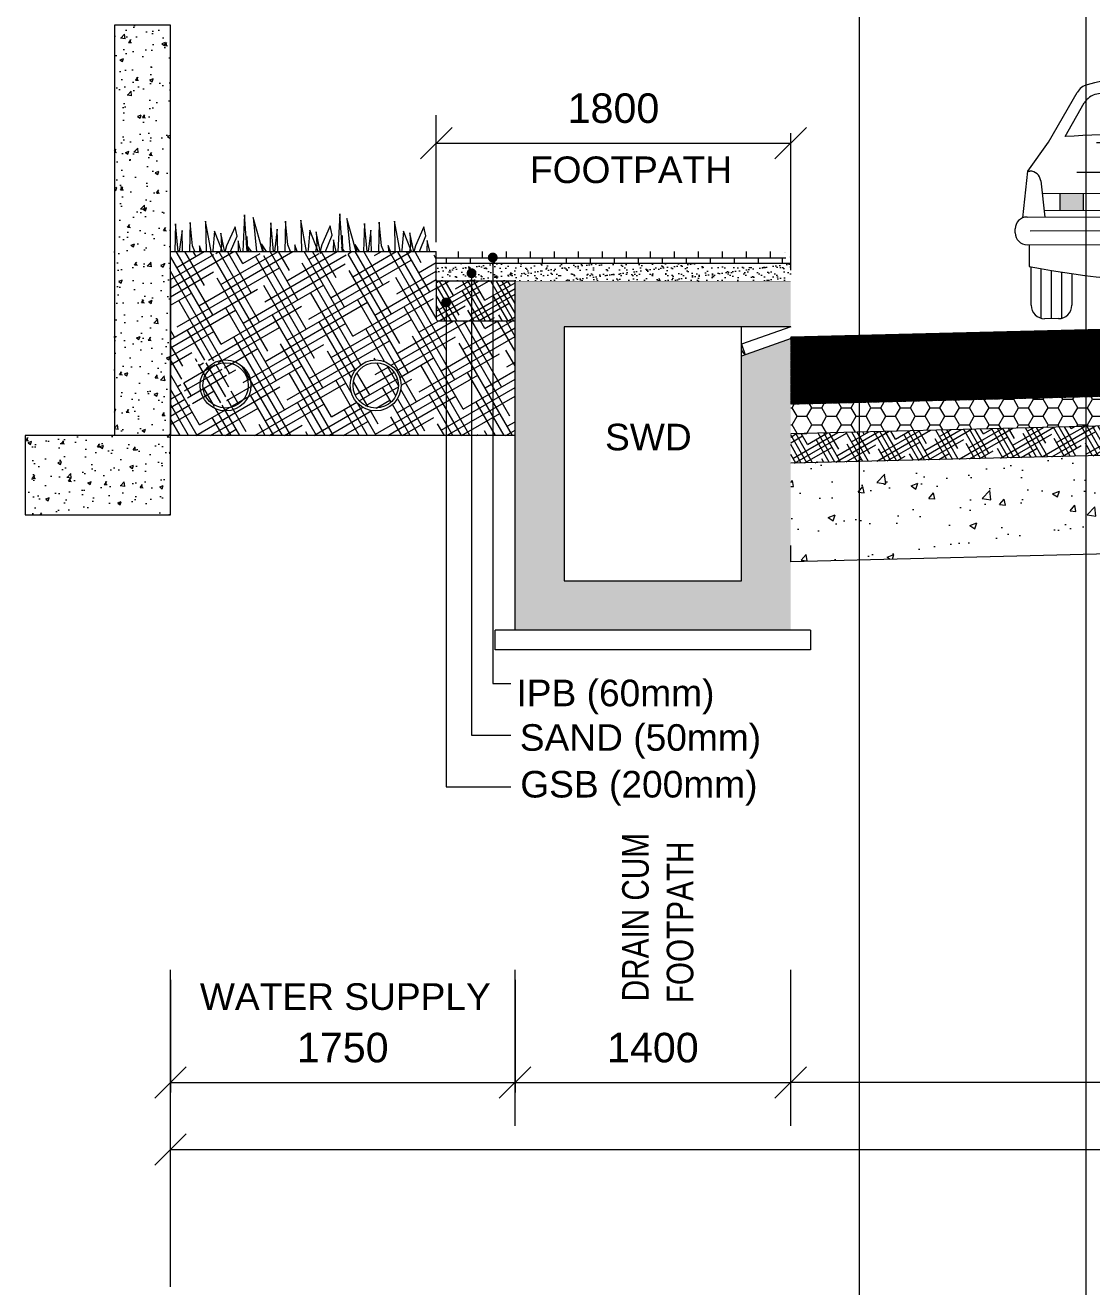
# Model space of a CAD drawing. Header units: inches. Extents: x 1863003 to 1881330, y 133141 to 515800.
# Drawn here: x 1865005 to 1870421, y 314156 to 320564 of the extents above; entities that cross this region are included whole.
import ezdxf

# ---------------------------------------------------------------- set-up
doc = ezdxf.new("R2010")
doc.units = ezdxf.units.IN
doc.header["$MEASUREMENT"] = 0
doc.layers.get('0').update_dxf_attribs({"color": 4, "linetype": 'ELEC_LINE', "lineweight": 13})
doc.layers.get('Defpoints').update_dxf_attribs({"lineweight": 13})
for name, color, linetype, lineweight in [('DIM', 7, 'Continuous', 13), ('DIMEN', 7, 'Continuous', 13), ('HATCH', 252, 'Continuous', 13)]:
    doc.layers.add(name, color=color, linetype=linetype, lineweight=lineweight)
doc.styles.add('ARIAL', font='arial.ttf')
doc.styles.get("Standard").update_dxf_attribs({"font": 'romans.shx'})
doc.linetypes.add('ELEC_LINE', pattern='A,12.7,-5.08,["EL",Standard,S=2.54,R=0,X=-2.54,Y=-1.27],-5.08', length=22.86)
doc.dimstyles.get("Standard").update_dxf_attribs({"dimtxt": 180, "dimasz": 160, "dimexe": 50, "dimexo": 50, "dimgap": 100, "dimtad": 1, "dimdec": 0, "dimzin": 0, "dimdsep": 46, "dimtxsty": 'ARIAL', "dimcen": 0.09, "dimclrd": 256, "dimclre": 256, "dimclrt": 256, "dimadec": 0, "dimazin": 0, "dimtm": 1e-09, "dimtfac": 1, "dimtdec": 0, "dimtofl": 0, "dimtmove": 0, "dimatfit": 3, "dimfxl": 0, "dimtolj": 1, "dimtzin": 0, "dimlwd": 9, "dimlwe": -1, "dimarcsym": 0})

# ---------------------------------------------------------------- blocks, each defined once
blk = doc.blocks.new('ca')
at = {"color": 8}
for p, q in [((-28.87, 25.62), (-23.64, 34.63)), ((28.87, 25.62), (23.64, 34.63)), ((-25.85, 26.63), (-22.36, 32.7)), ((25.85, 26.63), (22.36, 32.7)), ((-32.64, 20.39), (-28.87, 25.62)), ((-11.87, 25.46), (-20.19, 25.46)), ((-11.87, 25.46), (-13.81, 12.06)), ((0, 26.33), (-11.87, 25.46)), ((0, 26.33), (11.87, 25.46)), ((0, 21.14), (0, 26.33)), ((11.87, 25.46), (13.81, 12.06)), ((11.87, 25.46), (20.19, 25.46)), ((32.64, 20.39), (28.87, 25.62)), ((0, 21.14), (-10.62, 21.14)), ((0, 21.14), (10.62, 21.14)), ((-33.58, 11.92), (-32.64, 20.39)), ((-32.64, 20.39), (-32.28, 20.39)), ((-30.3, 18.62), (-29.57, 12.06)), ((-12.64, 20.11), (-23.75, 20.11)), ((0, 19.41), (0, 12.06)), ((12.64, 20.11), (23.75, 20.11)), ((30.3, 18.62), (29.57, 12.06)), ((32.64, 20.39), (32.28, 20.39)), ((33.58, 11.92), (32.64, 20.39)), ((-30.05, 16.33), (0, 16.33)), ((-26.76, 13.26), (-26.76, 16.33)), ((-22.56, 13.26), (-22.56, 16.33)), ((-17.19, 13.26), (-17.19, 16.33)), ((30.05, 16.33), (0, 16.33)), ((17.19, 13.26), (17.19, 16.33)), ((22.56, 13.26), (22.56, 16.33)), ((26.76, 13.26), (26.76, 16.33)), ((-32.79, 12.06), (0, 12.06)), ((-29.71, 13.26), (0, 13.26)), ((29.71, 13.26), (0, 13.26)), ((32.79, 12.06), (0, 12.06)), ((-34.95, 9.21), (-34.95, 9.91)), ((-32.26, 9.56), (0, 9.56)), ((32.26, 9.56), (0, 9.56)), ((34.95, 9.21), (34.95, 9.91)), ((-32.79, 7.05), (0, 7.05)), ((-32.41, 7.05), (-32.41, 3.13)), ((32.79, 7.05), (0, 7.05)), ((32.41, 7.05), (32.41, 3.13)), ((-6.6, 1.76), (-6.6, 6.69)), ((-6.6, 6.69), (0, 6.69)), ((6.6, 6.69), (0, 6.69)), ((6.6, 1.76), (6.6, 6.69)), ((-32.09, -3.91), (-32.09, 3.06)), ((-30.28, -6.26), (-30.28, 2.73)), ((-28.4, -6.35), (-28.4, 2.4)), ((28.4, -6.35), (28.4, 2.4)), ((30.28, -6.26), (30.28, 2.73)), ((32.09, -3.91), (32.09, 3.06)), ((-26.52, -6.26), (-26.52, 2.09)), ((-24.71, 1.81), (-24.71, -3.91)), ((0, 1.76), (-6.6, 1.76)), ((0, 1.76), (6.6, 1.76)), ((24.71, 1.81), (24.71, -3.91)), ((26.52, -6.26), (26.52, 2.09)), ((-27.15, -6.35), (-29.66, -6.35)), ((27.15, -6.35), (29.66, -6.35))]:
    blk.add_line(p, q, dxfattribs=at)
for centre, radius, start, end in [((0, -51.16), 89.85, 90, 104.0557), ((0, -51.16), 89.85, 75.9443, 90), ((-21.11, 33.15), 2.93, 104.0557, 149.858), ((-19.5, 31.06), 3.3, 100.1965, 150.1888), ((0, -77.34), 113.45, 90, 100.1965), ((0, -77.34), 113.45, 79.8035, 90), ((19.5, 31.06), 3.3, 29.8112, 79.8035), ((21.11, 33.15), 2.93, 30.142, 75.9443), ((0, -444.78), 472.11, 90, 93.1382), ((0, -444.78), 472.11, 86.8618, 90), ((-32.28, 18.4), 1.99, 6.3627, 90), ((32.28, 18.4), 1.99, 90, 173.6373), ((-32.79, 9.91), 2.16, 90, 180), ((32.79, 9.91), 2.16, 0, 90), ((-32.79, 9.21), 2.16, 180, 270), ((32.79, 9.21), 2.16, 270, 0), ((0, 169.59), 169.59, 258.9833, 270), ((0, 169.59), 169.59, 270, 281.0167), ((-29.66, -3.91), 2.44, 180, 270), ((-27.15, -3.91), 2.44, 270, 0), ((27.15, -3.91), 2.44, 180, 270), ((29.66, -3.91), 2.44, 270, 0)]:
    blk.add_arc(centre, radius, start, end, dxfattribs=at)
for points in [[(-22.56, 13.26), (-22.56, 16.33), (-26.76, 13.26), (-26.76, 16.33)], [(22.56, 13.26), (22.56, 16.33), (26.76, 13.26), (26.76, 16.33)]]:
    blk.add_solid(points, dxfattribs=at)
blk = doc.blocks.new('_Oblique')
at = {"color": 0, "linetype": 'ByBlock', "lineweight": -2}
blk.add_line((-0.5, -0.5), (0.5, 0.5), dxfattribs=at)
blk = doc.blocks.new('*D135')
at = {"layer": 'Defpoints', "color": 0, "ltscale": 0.02}
for p in [(1868892.3, 315193.6), (1868892.3, 315193.6), (1875892.3, 315193.6)]:
    blk.add_point(p, dxfattribs=at)
at = {"layer": 'DIMEN', "lineweight": 9, "ltscale": 0.02}
blk.add_line((1875892.3, 315193.6), (1868892.3, 315193.6), dxfattribs=at)
at = {"layer": 'DIMEN', "lineweight": 9, "ltscale": 0.02, "xscale": 160, "yscale": 160, "zscale": 160, "rotation": 180}
blk.add_blockref('_Oblique', (1868892.3, 315193.6), dxfattribs=at)
at = {"layer": 'DIMEN', "lineweight": 9, "ltscale": 0.02, "xscale": 160, "yscale": 160, "zscale": 160}
blk.add_blockref('_Oblique', (1875892.3, 315193.6), dxfattribs=at)
at = {"layer": 'DIMEN', "ltscale": 0.02, "insert": (1872392.3, 315371.2), "char_height": 150, "attachment_point": 5, "style": 'ARIAL'}
blk.add_mtext('\\A1;7.0m CARRIAGEWAY', dxfattribs=at)
blk = doc.blocks.new('*D136')
at = {"layer": 'Defpoints', "color": 0, "ltscale": 0.02}
for p in [(1867492.3, 315193.6), (1868892.3, 315193.6), (1868892.3, 315193.6)]:
    blk.add_point(p, dxfattribs=at)
at = {"layer": 'DIMEN', "lineweight": 9, "ltscale": 0.02}
blk.add_line((1867492.3, 315193.6), (1868892.3, 315193.6), dxfattribs=at)
at = {"layer": 'DIMEN', "lineweight": 9, "ltscale": 0.02, "xscale": 160, "yscale": 160, "zscale": 160, "rotation": 180}
blk.add_blockref('_Oblique', (1867492.3, 315193.6), dxfattribs=at)
at = {"layer": 'DIMEN', "lineweight": 9, "ltscale": 0.02, "xscale": 160, "yscale": 160, "zscale": 160}
blk.add_blockref('_Oblique', (1868892.3, 315193.6), dxfattribs=at)
at = {"layer": 'DIMEN', "ltscale": 0.02, "insert": (1868192.3, 315370.2), "char_height": 150, "attachment_point": 5, "style": 'ARIAL'}
blk.add_mtext('\\A1;1400', dxfattribs=at)
blk = doc.blocks.new('*D137')
at = {"layer": 'Defpoints', "color": 0, "ltscale": 0.02}
for p in [(1879742.3, 314853.3), (1865742.3, 314675.7), (1879742.3, 314675.7)]:
    blk.add_point(p, dxfattribs=at)
at = {"layer": 'DIMEN', "ltscale": 0.02}
for p, q in [((1865742.3, 314725.7), (1865742.3, 314903.3)), ((1879742.3, 314725.7), (1879742.3, 314903.3))]:
    blk.add_line(p, q, dxfattribs=at)
at = {"layer": 'DIMEN', "lineweight": 9, "ltscale": 0.02}
blk.add_line((1865742.3, 314853.3), (1879742.3, 314853.3), dxfattribs=at)
at = {"layer": 'DIMEN', "lineweight": 9, "ltscale": 0.02, "xscale": 160, "yscale": 160, "zscale": 160, "rotation": 180}
blk.add_blockref('_Oblique', (1865742.3, 314853.3), dxfattribs=at)
at = {"layer": 'DIMEN', "lineweight": 9, "ltscale": 0.02, "xscale": 160, "yscale": 160, "zscale": 160}
blk.add_blockref('_Oblique', (1879742.3, 314853.3), dxfattribs=at)
at = {"layer": 'DIMEN', "ltscale": 0.02, "insert": (1872392.3, 315030.9), "char_height": 150, "attachment_point": 5, "style": 'ARIAL'}
blk.add_mtext('\\A1;14000 ROW', dxfattribs=at)
blk = doc.blocks.new('*D140')
at = {"layer": 'Defpoints', "color": 0, "ltscale": 0.02}
for p in [(1865742.3, 315765.8), (1867492.3, 315765.8), (1867492.3, 315193.6)]:
    blk.add_point(p, dxfattribs=at)
at = {"layer": 'DIMEN', "ltscale": 0.02}
for p, q in [((1865742.3, 315715.8), (1865742.3, 315143.6)), ((1867492.3, 315715.8), (1867492.3, 315143.6))]:
    blk.add_line(p, q, dxfattribs=at)
at = {"layer": 'DIMEN', "lineweight": 9, "ltscale": 0.02}
blk.add_line((1865742.3, 315193.6), (1867492.3, 315193.6), dxfattribs=at)
at = {"layer": 'DIMEN', "lineweight": 9, "ltscale": 0.02, "xscale": 160, "yscale": 160, "zscale": 160, "rotation": 180}
blk.add_blockref('_Oblique', (1865742.3, 315193.6), dxfattribs=at)
at = {"layer": 'DIMEN', "lineweight": 9, "ltscale": 0.02, "xscale": 160, "yscale": 160, "zscale": 160}
blk.add_blockref('_Oblique', (1867492.3, 315193.6), dxfattribs=at)
at = {"layer": 'DIMEN', "ltscale": 0.02, "insert": (1866617.3, 315370.2), "char_height": 150, "attachment_point": 5, "style": 'ARIAL'}
blk.add_mtext('\\A1;1750', dxfattribs=at)
blk = doc.blocks.new('*D326')
at = {"layer": 'Defpoints', "color": 0, "ltscale": 0.02}
for p in [(1868892.3, 319965.2), (1867092.3, 319864.5), (1868892.3, 319864.5)]:
    blk.add_point(p, dxfattribs=at)
at = {"layer": 'DIMEN', "ltscale": 0.02}
for p, q in [((1867092.3, 319914.5), (1867092.3, 320015.2)), ((1868892.3, 319914.5), (1868892.3, 320015.2))]:
    blk.add_line(p, q, dxfattribs=at)
at = {"layer": 'DIMEN', "lineweight": 9, "ltscale": 0.02}
blk.add_line((1867092.3, 319965.2), (1868892.3, 319965.2), dxfattribs=at)
at = {"layer": 'DIMEN', "lineweight": 9, "ltscale": 0.02, "xscale": 160, "yscale": 160, "zscale": 160, "rotation": 180}
blk.add_blockref('_Oblique', (1867092.3, 319965.2), dxfattribs=at)
at = {"layer": 'DIMEN', "lineweight": 9, "ltscale": 0.02, "xscale": 160, "yscale": 160, "zscale": 160}
blk.add_blockref('_Oblique', (1868892.3, 319965.2), dxfattribs=at)
at = {"layer": 'DIMEN', "ltscale": 0.02, "insert": (1867992.3, 320141.8), "char_height": 150, "attachment_point": 5, "style": 'ARIAL'}
blk.add_mtext('\\A1;1800', dxfattribs=at)

msp = doc.modelspace()

# ---------------------------------------------------------------- hatches: boundary and pattern name
at = {"layer": 'DIM', "linetype": 'Continuous'}
h = msp.add_hatch(dxfattribs=at)
h.set_pattern_fill('AR-CONC')
h.set_pattern_definition([(50, (2550, -193050.05), (182.184669, -15.939086), [19.05, -209.55]), (355, (2550, -193050.05), (-35.243421, 191.056845), [15.24, -167.640584]), (100.451445, (2565.18, -193051.38), (146.941247, 175.117752), [16.190009, -178.090245]), (46.1842, (2550, -192999.25), (271.07904, -42.042328), [28.575, -314.325]), (96.635558, (2572.6, -193002.76), (237.404134, 247.426125), [24.285023, -267.13561]), (351.184151, (2550, -192999.25), (237.404134, 247.426125), [22.859967, -251.45973]), (21, (2575.4, -193011.95), (151.614391, -102.265198), [19.05, -209.55]), (326, (2575.4, -193011.95), (61.802028, 184.187966), [15.24, -167.64]), (71.451445, (2588.03, -193020.48), (213.41642, 81.922769), [16.190009, -178.089938]), (37.5, (2550, -193050.055), (3.0886033, 84.5550389), [0, -165.608, 0, -170.18, 0, -168.275]), (7.5, (2550, -193050.055), (66.8196625, 100.180575), [0, -97.028, 0, -161.798, 0, -64.135]), (327.5, (2493.36, -193050.055), (135.5905952, -5.728744), [0, -63.5, 0, -198.12, 0, -262.89]), (317.5, (2467.96, -193050.05), (148.1291814, 25.426491), [0, -82.55, 0, -131.572, 0, -186.69])])
h.paths.add_polyline_path([(1865742.3, 318480.1), (1865004.8, 318480.1), (1865004.8, 318077.7), (1865742.3, 318077.7)])
h.paths.add_polyline_path([(1865742.3, 320564.1), (1865457.8, 320564.1), (1865457.8, 318480.1), (1865742.3, 318480.1)])
at = {"layer": 'DIM', "linetype": 'Continuous', "ltscale": 0.02}
h = msp.add_hatch(dxfattribs=at)
h.set_pattern_fill('HOUND', color=31, scale=600, angle=30, style=0)
h.set_pattern_definition([(30, (0, -193050.055), (111.1538106, 107.47595264), [600, -300]), (120, (0, -193050.055), (42.52404736, -148.6538106), [600, -300])])
h.paths.add_polyline_path([(1866053.9, 318734.5, -1), (1865795.5, 318734.5, -1)], flags=16)
h.paths.add_polyline_path([(1866039.9, 318734.5, -1), (1865809.5, 318734.5, -1)], flags=0)
h.paths.add_polyline_path([(1866914.2, 318734.5, -1), (1866655.7, 318734.5, -1)], flags=16)
h.paths.add_polyline_path([(1866900.2, 318734.5, -1), (1866669.7, 318734.5, -1)], flags=0)
edge = h.paths.add_edge_path()
edge.add_line((1865742.3, 319414), (1865742.3, 318480.1))
edge.add_line((1865742.3, 318480.1), (1867492.3, 318480.1))
edge.add_line((1867492.3, 318480.1), (1867492.3, 319062.6))
edge.add_line((1867492.3, 319062.6), (1867102.3, 319062.6))
edge.add_arc((1867102.3, 319072.6), 10, 180, 270, ccw=False)
edge.add_line((1867092.3, 319072.6), (1867092.3, 319271.6))
edge.add_line((1867092.3, 319271.6), (1867092.3, 319414))
edge.add_line((1867092.3, 319414), (1867015.5, 319414))
edge.add_line((1867015.5, 319414), (1867015.3, 319410.5))
edge.add_line((1867015.3, 319410.5), (1867014.6, 319414))
edge.add_line((1867014.6, 319414), (1866986.3, 319414))
edge.add_line((1866986.3, 319414), (1866985.7, 319395.5))
edge.add_line((1866985.7, 319395.5), (1866960.1, 319414))
edge.add_line((1866960.1, 319414), (1866906.3, 319414))
edge.add_line((1866906.3, 319414), (1866907.7, 319410.4))
edge.add_line((1866907.7, 319410.4), (1866896.5, 319414))
edge.add_line((1866896.5, 319414), (1866781.8, 319414))
edge.add_line((1866781.8, 319414), (1866777.8, 319385.9))
edge.add_line((1866777.8, 319385.9), (1866768.2, 319414))
edge.add_line((1866768.2, 319414), (1866740.9, 319414))
edge.add_line((1866740.9, 319414), (1866741, 319399.9))
edge.add_line((1866741, 319399.9), (1866733.3, 319414))
edge.add_line((1866733.3, 319414), (1866677.2, 319414))
edge.add_line((1866677.2, 319414), (1866676.7, 319393.1))
edge.add_line((1866676.7, 319393.1), (1866667.5, 319414))
edge.add_line((1866667.5, 319414), (1866648.3, 319414))
edge.add_line((1866648.3, 319414), (1866635.7, 319371.6))
edge.add_line((1866635.7, 319371.6), (1866634.5, 319414))
edge.add_line((1866634.5, 319414), (1866547.5, 319414))
edge.add_line((1866547.5, 319414), (1866549, 319406.8))
edge.add_line((1866549, 319406.8), (1866547, 319414))
edge.add_line((1866547, 319414), (1866500.8, 319414))
edge.add_line((1866500.8, 319414), (1866502.5, 319397.8))
edge.add_line((1866502.5, 319397.8), (1866491, 319414))
edge.add_line((1866491, 319414), (1866252.1, 319414))
edge.add_line((1866252.1, 319414), (1866251.9, 319409.8))
edge.add_line((1866251.9, 319409.8), (1866251, 319414))
edge.add_line((1866251, 319414), (1866217.3, 319414))
edge.add_line((1866217.3, 319414), (1866216.6, 319392))
edge.add_line((1866216.6, 319392), (1866186.1, 319414))
edge.add_line((1866186.1, 319414), (1866122.1, 319414))
edge.add_line((1866122.1, 319414), (1866123.7, 319409.8))
edge.add_line((1866123.7, 319409.8), (1866110.4, 319414))
edge.add_line((1866110.4, 319414), (1865973.9, 319414))
edge.add_line((1865973.9, 319414), (1865969.1, 319380.6))
edge.add_line((1865969.1, 319380.6), (1865957.7, 319414))
edge.add_line((1865957.7, 319414), (1865925.2, 319414))
edge.add_line((1865925.2, 319414), (1865925.2, 319397.2))
edge.add_line((1865925.2, 319397.2), (1865916.1, 319414))
edge.add_line((1865916.1, 319414), (1865849.3, 319414))
edge.add_line((1865849.3, 319414), (1865848.8, 319389.1))
edge.add_line((1865848.8, 319389.1), (1865837.8, 319414))
edge.add_line((1865837.8, 319414), (1865814.9, 319414))
edge.add_line((1865814.9, 319414), (1865799.9, 319363.6))
edge.add_line((1865799.9, 319363.6), (1865798.5, 319414))
edge.add_line((1865798.5, 319414), (1865742.3, 319414))
at = {"layer": 'DIM', "linetype": 'Continuous'}
h = msp.add_hatch(dxfattribs=at)
h.set_pattern_fill('AR-BRSTD', scale=0.6)
h.set_pattern_definition([(0, (0, -192907.665), (0, 40.64508), []), (90, (0, -192907.665), (-60.96, 40.64508), [40.64508, -40.64508])])
h.paths.add_polyline_path([(1868892.3, 319354), (1868842.3, 319414), (1867092.3, 319414), (1867092.3, 319354)])
h = msp.add_hatch(dxfattribs=at)
h.set_pattern_fill('AR-SAND')
h.set_pattern_definition([(37.5, (0, -192907.665), (-1.6000313, 48.9413237), [0, -38.608, 0, -43.18, 0, -41.275]), (7.5, (0, -192907.665), (44.9523283, 71.68251), [0, -20.828, 0, -34.798, 0, -13.335]), (327.5, (-31.24, -192907.665), (79.099237, 0.1437185), [0, -12.7, 0, -45.72, 0, -59.69]), (317.5, (-31.24, -192907.665), (76.3556452, 22.2929323), [0, -6.35, 0, -29.972, 0, -34.29])])
h.paths.add_polyline_path([(1868892.3, 319264), (1868892.3, 319354), (1867092.3, 319354), (1867092.3, 319264)])
at = {"layer": 'DIM', "linetype": 'Continuous', "ltscale": 0.02}
h = msp.add_hatch(dxfattribs=at)
h.set_pattern_fill('HOUND', color=130, scale=400, angle=30, style=0)
h.set_pattern_definition([(30, (0, -192907.665), (74.10254038, 71.6506351), [400, -200]), (120, (0, -192907.665), (28.3493649, -99.10254038), [400, -200])])
h.paths.add_polyline_path([(1867492.3, 319064), (1867492.3, 319264), (1867092.3, 319264), (1867092.3, 319235.1), (1867092.3, 319064)])
at = {"layer": 'DIM', "linetype": 'Continuous'}
h = msp.add_hatch(dxfattribs=at)
h.set_pattern_fill('AR-CONC', scale=10)
h.set_pattern_definition([(50, (0, 181015.593), (71.7260183, -6.2752135), [7.5, -82.5]), (355, (0, 181015.59), (-13.8751334, 75.2192134), [6, -66]), (100.4514445, (5.98, 181015.07), (57.8508847, 68.943999), [6.3740192, -70.1142112]), (46.1842, (0, 181035.59), (106.724133, -16.551928), [11.25, -123.75]), (96.6356355, (8.89, 181034.21), (93.4661946, 97.41186), [9.561034, -105.171376]), (351.184164, (0, 181035.59), (93.4661945, 97.41186), [9, -99]), (21, (10, 181030.593), (59.6907052, -40.261889), [7.5, -82.5]), (326, (10, 181030.59), (24.3315332, 72.5150045), [6, -66]), (71.4514447, (14.974, 181027.24), (84.0222377, 32.2531153), [6.374019, -70.1142112]), (37.5, (0, 181015.593), (1.21598553, 33.2893854), [0, -65.2, 0, -67, 0, -66.25]), (7.5, (0, 181015.593), (26.30695374, 39.4411712), [0, -38.2, 0, -63.7, 0, -25.25]), (327.5, (-22.3, 181015.593), (53.3822436, -2.25548717), [0, -25, 0, -78, 0, -103.5]), (317.5, (-32.3, 181015.593), (58.3186169, 10.0104982), [0, -32.5, 0, -51.8, 0, -73.5])])
h.paths.add_polyline_path([(1867742.3, 319031.7), (1868892.3, 319031.7), (1868892.3, 319264), (1867492.3, 319264), (1867492.3, 317492), (1868892.3, 317492), (1868892.3, 318971.6), (1868642.3, 318883.3), (1868642.3, 317742), (1867742.3, 317742)])
at = {"layer": 'DIM', "linetype": 'Continuous', "ltscale": 0.02}
h = msp.add_hatch(dxfattribs=at)
h.set_pattern_fill('HONEY', color=31, scale=400, style=0)
h.set_pattern_definition([(0, (0, -193200.055), (75, 43.3012702), [50, -100]), (120, (0, -193200.055), (-75, 43.3012702), [50, -100]), (60, (0, -193200.055), (2e-14, 86.6025404), [-100, 50])])
h.paths.add_polyline_path([(1868892.3, 318639.1), (1872392.3, 318726.6), (1872392.3, 318576.6), (1868892.3, 318489)])
h = msp.add_hatch(dxfattribs=at)
h.set_pattern_fill('HOUND', color=130, scale=400, angle=30, style=0)
h.set_pattern_definition([(30, (0, -193200.055), (74.10254038, 71.6506351), [400, -200]), (120, (0, -193200.055), (28.3493649, -99.10254038), [400, -200])])
h.paths.add_polyline_path([(1868892.3, 318489), (1872392.3, 318576.6), (1872392.3, 318426.5), (1868892.3, 318339)])
h = msp.add_hatch(dxfattribs=at)
h.set_pattern_fill('AR-CONC', scale=50, style=0)
h.set_pattern_definition([(50, (0, -193200.05), (358.63009, -31.376067), [37.5, -412.5]), (355, (0, -193200.05), (-69.37567, 376.09607), [30, -330]), (100.451444, (29.9, -193202.67), (289.254423, 344.719995), [31.870096, -350.571056]), (46.1842, (0, -193100.05), (533.62067, -82.75964), [56.25, -618.75]), (96.635635, (44.47, -193106.95), (467.33097, 487.0593), [47.80517, -525.85688]), (351.184164, (0, -193100.05), (467.33097, 487.0593), [45, -495]), (21, (50, -193125.05), (298.453526, -201.309445), [37.5, -412.5]), (326, (50, -193125.05), (121.657666, 362.57502), [30, -330]), (71.451445, (74.87, -193141.83), (420.11119, 161.265576), [31.870095, -350.571056]), (37.5, (0, -193200.05), (6.079928, 166.446927), [0, -326, 0, -335, 0, -331.25]), (7.5, (0, -193200.05), (131.534769, 197.205856), [0, -191, 0, -318.5, 0, -126.25]), (327.5, (-111.5, -193200.05), (266.911218, -11.277436), [0, -125, 0, -390, 0, -517.5]), (317.5, (-161.5, -193200.05), (291.593085, 50.05249), [0, -162.5, 0, -259, 0, -367.5])])
h.paths.add_polyline_path([(1868892.3, 318339), (1872392.3, 318426.5), (1872392.3, 317926.4), (1868892.3, 317838.8)])
at = {"layer": 'HATCH', "linetype": 'Continuous', "ltscale": 0.02}
h = msp.add_hatch(dxfattribs=at)
h.set_pattern_fill('ANSI31', color=141, scale=10)
h.set_pattern_definition([(45, (0, -193200.0548), (-0.8838834765, 0.8838834765), [])])
h.paths.add_polyline_path([(1868892.3, 318971.6), (1868892.3, 318979.2), (1872392.3, 319066.7), (1872392.3, 318726.6), (1868892.3, 318639.1)])

# ---------------------------------------------------------------- linework, layer by layer
at = {"color": 8, "linetype": 'Continuous', "ltscale": 0.02}
for p in [(1869242.3, 502880.9), (1870392.3, 502880.9)]:
    msp.add_xline(p, (0, 1), dxfattribs=at)
at = {"color": 66, "linetype": 'Continuous', "lineweight": 9, "ltscale": 0.25, "flags": 128}
for points in [[(1865866.3, 319414), (1865854.5, 319443.2), (1865842.8, 319562.9), (1865839.8, 319414)], [(1865949.2, 319414), (1865920.2, 319568.7), (1865923.2, 319414)], [(1866131.5, 319414), (1866119, 319600.4), (1866109.4, 319414)], [(1866211.2, 319414), (1866162.1, 319587), (1866179.9, 319414)], [(1866266.1, 319414), (1866252.5, 319560.9), (1866247.4, 319414)], [(1866352.2, 319414), (1866338.3, 319448.4), (1866326.6, 319568.1), (1866323.5, 319414)], [(1866434, 319414), (1866404, 319574), (1866407.1, 319414)], [(1866615.6, 319414), (1866602.8, 319605.6), (1866593, 319414)], [(1866685.6, 319414), (1866637.7, 319582.7), (1866655.1, 319414)], [(1866826.2, 319414), (1866814, 319444.2), (1866802.3, 319563.9), (1866799.3, 319414)], [(1866908.8, 319414), (1866879.6, 319569.7), (1866882.7, 319414)], [(1866908.8, 319414), (1866879.6, 319569.7), (1866882.7, 319414)], [(1865781.8, 319414), (1865768.7, 319555.6), (1865763.8, 319414)], [(1865804.3, 319414), (1865801.2, 319522.2), (1865787, 319414)], [(1866007.3, 319414), (1865966.7, 319517.4), (1865957.2, 319420), (1865956.9, 319414)], [(1866048, 319414), (1866080.4, 319493.1), (1866070.5, 319539.9), (1866027.5, 319443.4), (1866018.9, 319411.9), (1865998.2, 319508.7), (1866001.2, 319441.4), (1865996.7, 319414)], [(1866288.2, 319414), (1866285, 319527.4), (1866270.1, 319414)], [(1866493.2, 319414), (1866450.5, 319522.6), (1866441, 319425.2), (1866440.4, 319414)], [(1866529.6, 319414), (1866564.2, 319498.3), (1866554.3, 319545.2), (1866511.3, 319448.6), (1866502.7, 319417.2), (1866482, 319513.9), (1866485, 319446.6), (1866479.7, 319414)], [(1866613, 319452.7), (1866614.5, 319495.5), (1866616.8, 319414)], [(1866741.4, 319414), (1866728.1, 319556.6), (1866723.2, 319414)], [(1866763.8, 319414), (1866760.7, 319523.2), (1866746.3, 319414)], [(1866967.1, 319414), (1866926.2, 319518.3), (1866916.7, 319421), (1866916.3, 319414)], [(1866967.1, 319414), (1866926.2, 319518.3), (1866916.7, 319421), (1866916.3, 319414)], [(1867007, 319414), (1867039.8, 319494), (1867029.9, 319540.9), (1866987, 319444.3), (1866978.3, 319412.9), (1866957.6, 319509.7), (1866960.7, 319442.3), (1866956, 319414)], [(1867007, 319414), (1867039.8, 319494), (1867029.9, 319540.9), (1866987, 319444.3), (1866978.3, 319412.9), (1866957.6, 319509.7), (1866960.7, 319442.3), (1866956, 319414)], [(1865899.6, 319414), (1865889.4, 319444), (1865889.5, 319414)], [(1866099.2, 319414), (1866087, 319469.4), (1866085.4, 319414)], [(1866129.2, 319447.5), (1866130.7, 319490.3), (1866132.8, 319414)], [(1866154.3, 319414), (1866135.4, 319440.7), (1866139.3, 319414)], [(1866229.6, 319414), (1866205.4, 319454), (1866213.8, 319414)], [(1866385.2, 319414), (1866373.2, 319449.3), (1866373.4, 319414)], [(1866584.2, 319414), (1866570.8, 319474.6), (1866569.1, 319414)], [(1866626.9, 319414), (1866611, 319436.5), (1866614.3, 319414)], [(1866702.7, 319414), (1866681, 319449.8), (1866688.5, 319414)], [(1866859.4, 319414), (1866848.8, 319445), (1866849, 319414)], [(1867058.9, 319414), (1867046.4, 319470.3), (1867044.8, 319414)]]:
    msp.add_lwpolyline(points, dxfattribs=at)
at = {"color": 7, "linetype": 'Continuous', "ltscale": 0.02, "const_width": 0.2}
msp.add_lwpolyline([(1867092.3, 319414), (1868842.3, 319414, -0.414214), (1868892.3, 319364), (1868892.3, 317492)], format="xyb", dxfattribs=at)
at = {"color": 7, "linetype": 'Continuous', "ltscale": 0.02}
for points in [[(1867092.3, 319271.6), (1867092.3, 319414)], [(1867492.3, 317492), (1867492.3, 319264)], [(1867742.3, 319031.7), (1867742.3, 317742), (1868642.3, 317742), (1868642.3, 319031.7)], [(1868892.3, 319031.7), (1867742.3, 319031.7)], [(1867392.3, 317392), (1867392.3, 317492)], [(1868992.3, 317492), (1867392.3, 317492)], [(1868992.3, 317492), (1868992.3, 317392)], [(1868992.3, 317392), (1867392.3, 317392)]]:
    msp.add_lwpolyline(points, dxfattribs=at)
at = {"color": 7, "linetype": 'Continuous', "ltscale": 0.02, "const_width": 0.2}
msp.add_lwpolyline([(1868892.3, 319264), (1867092.3, 319264)], dxfattribs=at)
at = {"color": 6, "linetype": 'Continuous', "ltscale": 0.02}
for points in [[(1872392.3, 319066.7), (1868892.3, 318979.2)], [(1872392.3, 318726.6), (1868892.3, 318639.1)], [(1872392.3, 318576.6), (1868892.3, 318489)], [(1872392.3, 318426.5), (1868892.3, 318339)], [(1872404.8, 317926.7), (1868892.3, 317838.8), (1868892.3, 317921.6)]]:
    msp.add_lwpolyline(points, dxfattribs=at)
at = {"color": 8, "linetype": 'Continuous', "ltscale": 0.02}
for points in [[(1865742.3, 314156.2), (1865742.3, 315765.8)], [(1867492.3, 314973.4), (1867492.3, 315765.8)], [(1868892.3, 314973.4), (1868892.3, 315765.8)]]:
    msp.add_lwpolyline(points, dxfattribs=at)
at = {"layer": 'DIM', "color": 7, "linetype": 'Continuous'}
for points in [[(1865742.3, 318480.1), (1865742.3, 320564.1), (1865457.8, 320564.1), (1865457.8, 318480.1)], [(1865742.3, 319414), (1867092.3, 319414)], [(1868892.3, 319354), (1867092.3, 319354)], [(1865742.3, 319271.6), (1865742.3, 318480.1)], [(1867492.3, 319264), (1867092.3, 319264)], [(1868892.3, 319031.7), (1868642.3, 318943.4)], [(1868894.2, 318972.3), (1868642.3, 318883.3)], [(1868642.3, 318943.4), (1868661.2, 318890)], [(1865742.3, 318480.1), (1865004.8, 318480.1), (1865004.8, 318077.7), (1865742.3, 318077.7), (1865742.3, 318480.1)], [(1867492.3, 318480.1), (1865742.3, 318480.1)]]:
    msp.add_lwpolyline(points, dxfattribs=at)
at = {"layer": 'DIM', "color": 8, "linetype": 'Continuous'}
for points in [[(1867092.3, 319461.4), (1867092.3, 320107.6)], [(1868892.3, 319319.4), (1868892.3, 319965.5)]]:
    msp.add_lwpolyline(points, dxfattribs=at)
at = {"layer": 'DIM', "color": 7, "linetype": 'Continuous'}
msp.add_lwpolyline([(1867092.3, 319271.6), (1867092.3, 319072.6, 0.414214), (1867102.3, 319062.6), (1867492.3, 319062.6)], format="xyb", dxfattribs=at)
for centre, radius in [((1866022.2, 318734.5), 129.2), ((1866784.9, 318734.5), 129.2), ((1866022.2, 318734.5), 115.2), ((1866784.9, 318734.5), 115.2)]:
    msp.add_circle(centre, radius, dxfattribs=at)
msp.add_arc((1868691, 318930.6), 50.4, 165.21673, 233.66362, dxfattribs=at)

# ---------------------------------------------------------------- block references
at = {"layer": 'DIM', "color": 7, "linetype": 'Continuous', "xscale": 28.04577624273334, "yscale": 28.04577624273334, "zscale": 28.04577624273334, "rotation": 0.1542392016107282}
msp.add_blockref('ca', (1871013.3, 319253.8), dxfattribs=at)

# ---------------------------------------------------------------- texts
at = {"layer": 'DIMEN', "linetype": 'Continuous', "style": 'ARIAL'}
for s, p in [('FOOTPATH', (1867568.3, 319762.4)), ('SWD', (1867949.6, 318404.9)), ('IPB (60mm)', (1867499.5, 317104.9)), ('SAND (50mm)', (1867516.5, 316878.8)), ('GSB (200mm)', (1867519, 316641.4)), ('WATER SUPPLY', (1865891.8, 315562.8))]:
    msp.add_text(s, height=135, dxfattribs=at).set_placement(p)
at = {"layer": 'DIMEN', "linetype": 'Continuous', "style": 'ARIAL', "width": 0.8}
for s, p in [('DRAIN CUM', (1868171.4, 315606.4)), ('FOOTPATH', (1868397.9, 315596.3))]:
    msp.add_text(s, height=135, rotation=90, dxfattribs=at).set_placement(p)

# ---------------------------------------------------------------- dimensions: what is measured, and where the dimension line sits
at = {"layer": 'DIMEN', "ltscale": 0.02}
for p1, p2, distance, picture, middle in [((1867092.3, 319864.5), (1868892.3, 319864.5), 100.6, '*D326', (1867992.3, 320141.8)), ((1865742.3, 315765.8), (1867492.3, 315765.8), -572.2, '*D140', (1866617.3, 315370.2)), ((1867492.3, 315193.6), (1868892.3, 315193.6), 0, '*D136', (1868192.3, 315370.2))]:
    dim = msp.add_aligned_dim(p1=p1, p2=p2, distance=distance, dimstyle='Standard', override={"dimtxt": 150, "dimblk1": 'Oblique', "dimblk2": 'Oblique', "dimsah": 1}, dxfattribs=at)
    dim.commit()
    dim.dimension.update_dxf_attribs({"geometry": picture, "text_midpoint": middle})
dim = msp.add_aligned_dim(p1=(1875892.3, 315193.6), p2=(1868892.3, 315193.6), distance=0, text='7.0m CARRIAGEWAY', dimstyle='Standard', override={"dimtxt": 150, "dimblk1": 'Oblique', "dimblk2": 'Oblique', "dimsah": 1}, dxfattribs=at)
dim.commit()
dim.dimension.update_dxf_attribs({"geometry": '*D135', "text_midpoint": (1872392.3, 315371.2)})
dim = msp.add_linear_dim(base=(1879742.3, 314853.3), p1=(1865742.3, 314675.7), p2=(1879742.3, 314675.7), angle=0, text='<> ROW', dimstyle='Standard', override={"dimtxt": 150, "dimblk1": 'Oblique', "dimblk2": 'Oblique', "dimsah": 1}, dxfattribs=at)
dim.commit()
dim.dimension.update_dxf_attribs({"geometry": '*D137', "text_midpoint": (1872392.3, 314853.3), "dimtype": 161})

# ---------------------------------------------------------------- leaders
at = {"layer": 'DIMEN', "lineweight": 9, "ltscale": 0.02}
for points in [[(1867379.3, 319384.2), (1867379.3, 317221), (1867471.6, 317221)], [(1867271.6, 319304.5), (1867271.6, 316958.5), (1867471.6, 316958.5)], [(1867142.3, 319156.1), (1867142.3, 316696), (1867471.6, 316696)]]:
    msp.add_leader(points, dimstyle='Standard', override={"dimasz": 50, "dimldrblk": 'Dot'}, dxfattribs=at)

doc.saveas('drawing.dxf')
